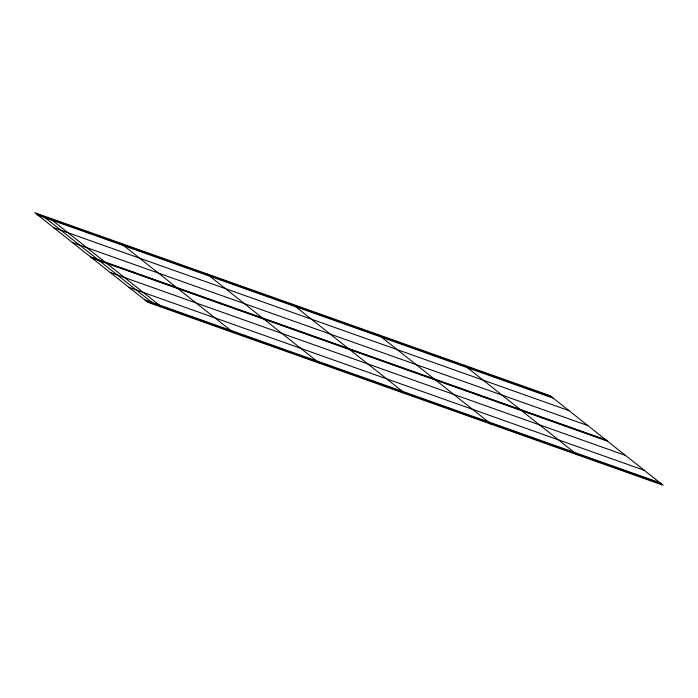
<?xml version="1.0" encoding="UTF-8"?>
<svg xmlns="http://www.w3.org/2000/svg" width="698" height="698" viewBox="0 0 698 698"><rect width="100%" height="100%" fill="white"/><g stroke="black" fill="none" stroke-linecap="round" stroke-linejoin="round"><path stroke-width="1.05" d="M36.471 214.007L551.717 396.935M38.041 215.254L553.287 398.174M53.729 227.688L568.975 410.616M72.548 242.616L587.803 425.536M90.592 256.916L605.838 439.845M91.377 257.536L606.623 440.464M92.162 258.155L607.408 441.084M110.197 272.464L625.452 455.384M129.025 287.384L644.271 470.312M144.713 299.826L659.959 482.746M146.283 301.065L661.53 483.993M562.902 424.593L564.473 425.841M464.275 365.202L577.229 454.747M477.031 394.108L478.601 395.356M378.403 334.717L491.348 424.262M391.15 363.623L392.721 364.862M292.523 304.223L405.477 393.777M305.279 333.138L306.85 334.377M206.652 273.738L319.597 363.283M219.399 302.644L220.969 303.892M120.771 243.253L233.725 332.798M133.527 272.159L135.098 273.407M50.78 219.093L160.592 306.152M43.625 216.546L153.438 303.604M550.155 395.687L34.9 212.768L147.845 302.313L663.1 485.232L550.155 395.687"/></g></svg>
